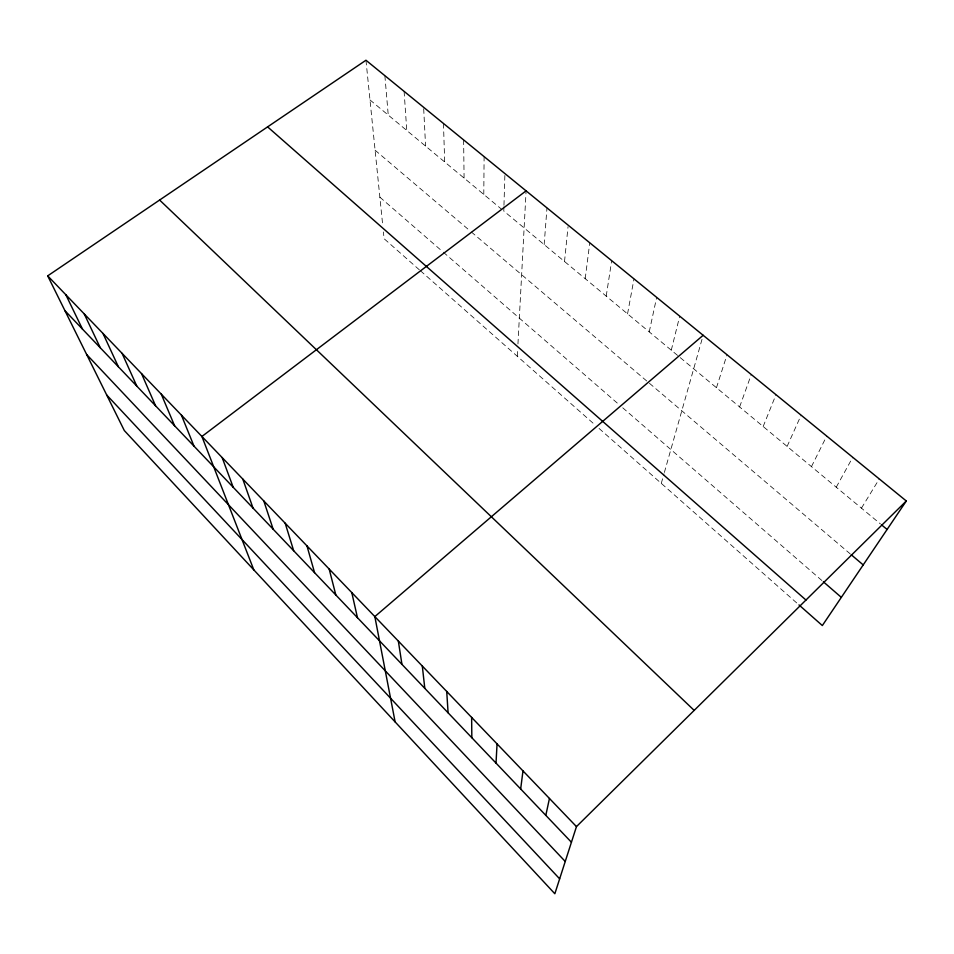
<?xml version="1.0" encoding="UTF-8"?>
<svg xmlns="http://www.w3.org/2000/svg" width="954" height="954" viewBox="0 0 954 954"><rect width="100%" height="100%" fill="white"/><g stroke="black" fill="none" stroke-linecap="round" stroke-linejoin="round"><path stroke-width="0.72" stroke-dasharray="4.77 3.58" d="M483.785 194.437L484.107 156.611M503.927 206.744L503.795 211.061L679.117 356.701M503.962 205.301L504.928 173.592M517.295 356.283L517.593 350.81M517.95 343.965L526.095 190.86M544.162 244.606L546.976 207.889M564.518 261.503L568.047 226.647M585.196 278.687L589.763 242.793M606.207 296.134L611.693 260.68M627.553 313.866L633.993 278.866M649.233 331.885L656.662 297.35M671.282 350.19L679.713 316.156M661.277 483.38L663.984 473.84M664.366 472.468L702.764 336.679M716.454 387.718L727.02 354.745M739.612 406.953L751.287 374.54M763.164 426.51L775.984 394.682M787.11 446.4L801.121 415.193M811.46 466.637L826.713 436.061M836.241 487.208L852.757 457.312M861.45 508.148L879.29 478.944M369.985 99.92L501.565 209.212M680.238 357.631L880.411 523.901M375.101 150.207L470.167 230.975M471.264 231.917L850.133 553.797M379.871 197.18L442.251 251.284M443.336 252.214L618.43 404.067M622.735 407.799L822.229 580.807M419.343 269.815L384.08 238.691L383.401 231.977M420.428 270.769L594.783 424.685M599.052 428.441L797.866 603.954M365.954 60.245L382.578 223.88M384.879 75.676L388.242 115.076M404.102 91.357L406.774 130.471M423.695 108.72L425.579 146.093M443.467 123.46L444.683 161.965M463.62 139.904L464.085 178.076"/><path stroke-width="1.43" d="M496.02 763.105L497.058 743.893M520.669 788.97L522.983 770.904M545.807 815.348L549.456 798.462M906.3 500.981L576.466 826.605L554.846 893.755L124.306 430.54L47.7 275.861L365.954 60.245L906.3 500.981L822.336 625.55L798.975 604.919M703.158 335.283L374.839 616.594L395.123 721.916M526.095 190.86L201.902 436.479L253.812 569.872M881.52 524.831L887.101 529.458M851.218 554.727L863.203 564.911M823.362 581.785L841.333 597.371M267.597 126.882L805.963 600.03M159.616 200.042L694.178 710.396M47.7 275.861L576.466 826.605M64.955 310.706L571.434 842.251M86.635 354.494L565.245 861.474M106.717 395.016L559.652 878.849M65.814 294.738L82.473 329.094M84.238 313.926L100.289 347.781M102.996 333.459L118.391 366.789M122.076 353.326L136.816 386.12M141.502 373.563L155.55 405.772M161.274 394.157L174.594 425.77M181.403 415.121L193.984 446.126M222.163 457.574L233.193 487.267M242.781 479.063L253.013 508.065M263.793 500.933L273.166 529.22M285.186 523.209L293.689 550.756M306.973 545.903L314.57 572.674M329.166 569.025L335.832 594.986M351.787 592.589L357.464 617.691M398.343 641.076L401.944 664.378M422.3 666.023L424.804 688.371M446.722 691.471L448.094 712.817M471.634 717.42L471.836 737.716"/></g></svg>
